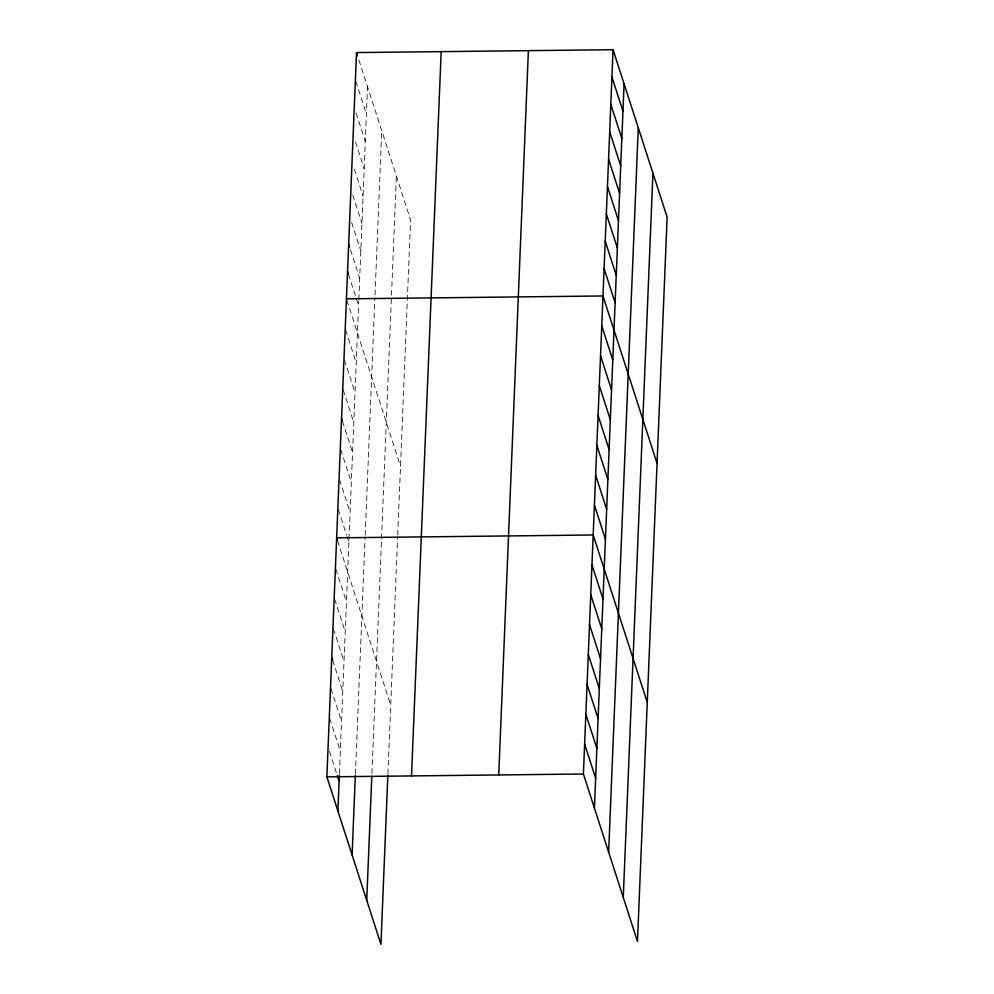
<?xml version="1.0" encoding="UTF-8"?>
<svg xmlns="http://www.w3.org/2000/svg" width="994" height="994" viewBox="0 0 994 994"><rect width="100%" height="100%" fill="white"/><g stroke="black" fill="none" stroke-linecap="round" stroke-linejoin="round"><path stroke-width="0.75" stroke-dasharray="4.97 3.73" d="M339.414 773.643L358.759 301.033M358.822 299.517L367.544 86.702M355.392 774.314L365.121 536.797M365.183 535.294L374.9 297.902M375.024 294.858L381.746 130.686M371.93 773.332L396.382 176.013M387.908 774.003L397.637 536.474M397.699 534.983L410.597 219.997L357.442 55.428M355.852 81.359L366.413 114.061M356.113 112.993L365.295 141.421M355.454 141.769L364.177 168.781M354.336 169.142L363.058 196.141M352.758 195.072L361.94 223.513M351.627 222.445L360.822 250.873M350.509 249.805L359.691 278.233M348.472 274.319L355.827 297.069M356.274 298.486L358.573 305.593M346.894 300.263L400.507 466.261M345.676 330.145L356.237 362.835M344.446 360.014L355.007 392.717M343.228 389.897L353.789 422.587M342.458 421.195L352.559 452.469M340.78 449.648L351.342 482.351M339.55 479.53L350.112 512.221M338.333 509.4L346.595 534.996M347.055 536.412L348.894 542.103M337.562 540.699L390.729 705.28M335.885 569.152L346.446 601.855M334.667 599.034L345.216 631.737M333.437 628.916L343.999 661.606M332.679 660.215L342.781 691.489M330.99 688.668L341.551 721.358M329.772 718.538L340.333 751.24M329.461 751.265L336.804 774.015"/><path stroke-width="1.49" d="M387.846 775.494L380.938 944.3L326.864 776.873L356.523 52.583L613.062 49.7L667.136 217.127L637.477 941.417L583.403 774.003L613.062 49.7M337.885 810.992L339.352 775.146M352.087 854.989L355.33 775.817M366.724 900.315L371.806 776.314M411.516 775.929L441.174 51.626M498.739 774.947L528.398 50.644M594.424 808.122L624.083 83.819M608.639 852.106L638.285 127.804M623.275 897.433L652.934 173.13M346.434 298.846L602.973 295.963L657.059 463.39M326.864 776.873L583.403 774.003M611.944 77.06L622.965 111.179M610.825 104.42L621.846 138.539M609.695 131.792L620.716 165.911M608.577 159.152L619.597 193.271M607.458 186.512L618.479 220.631M606.34 213.872L617.361 247.991M605.222 241.231L616.243 275.35M604.103 268.604L615.124 302.723M601.755 325.833L612.776 359.952M600.538 355.715L611.546 389.834M599.307 385.597L610.328 419.716M598.09 415.467L609.111 449.586M596.86 445.349L607.881 479.468M595.642 475.219L606.663 509.338M594.412 505.101L605.433 539.22M647.268 702.398L593.194 534.983L336.643 537.853L337.562 540.699M591.964 564.853L602.985 598.972M590.747 594.735L601.768 628.854M589.517 624.617L600.538 658.724M588.299 654.487L599.32 688.606M587.069 684.369L598.09 718.488M585.851 714.239L596.872 748.358M584.634 744.121L595.642 778.24M356.523 52.583L357.442 55.428M348.67 244.114L349.59 246.959M347.552 271.474L348.472 274.319M341.538 418.35L342.458 421.195M331.76 657.369L332.679 660.215M337.264 775.432L339.103 781.122"/></g></svg>
